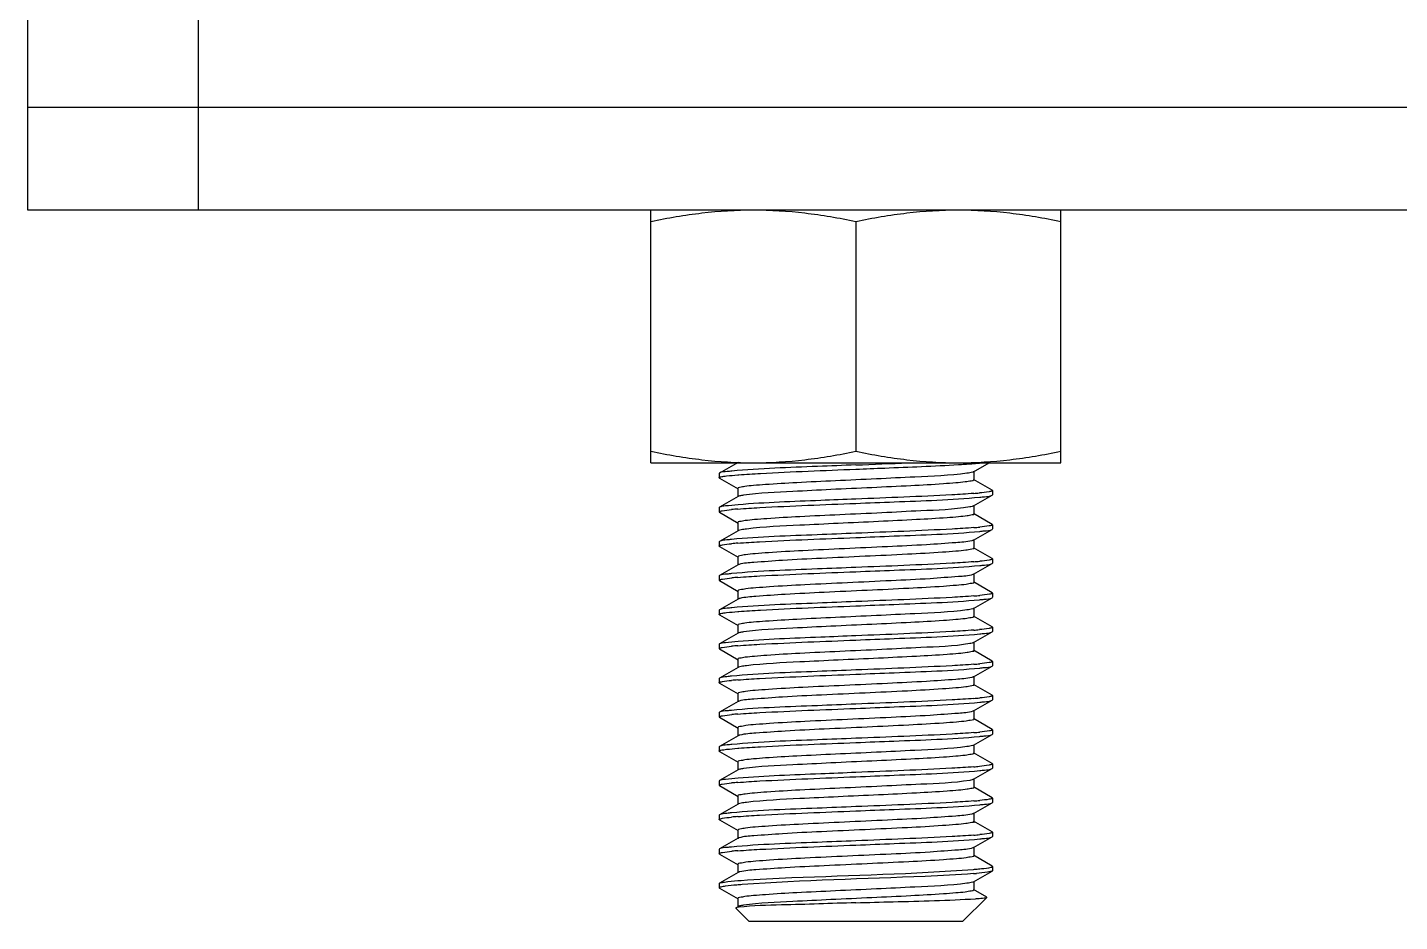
# Model space of a CAD drawing. Extents: x 27938 to 650306, y -92720 to 1524912.
# Drawn here: x 293412 to 294127, y 828949 to 829415 of the extents above; entities that cross this region are included whole.
import ezdxf

# ---------------------------------------------------------------- set-up
doc = ezdxf.new("R2010")
doc.units = 0
doc.header["$LTSCALE"] = 1000
doc.header["$MEASUREMENT"] = 0

msp = doc.modelspace()

# ---------------------------------------------------------------- linework, layer by layer
at = {"linetype": 'Continuous'}
for p, q in [((293411.89, 829426.37), (293411.89, 829319.6)), ((293500.86, 829426.37), (293500.86, 829319.6)), ((294138.47, 829372.98), (293411.89, 829372.98)), ((293411.89, 829319.6), (294138.47, 829319.6)), ((293736.65, 829187.91), (293736.65, 829319.6)), ((293950.19, 829187.91), (293950.19, 829319.6)), ((293843.42, 829313.58), (293843.42, 829193.92)), ((293736.65, 829187.91), (293950.19, 829187.91)), ((293782.06, 829188.14), (293772.41, 829182.55)), ((293904.77, 829183.24), (293912.84, 829187.91)), ((293772.41, 829182.55), (293772.24, 829182.35)), ((293772.24, 829182.35), (293772.24, 829180.13)), ((293772.41, 829179.93), (293772.24, 829180.13)), ((293781.88, 829181.62), (293782.38, 829181.66)), ((293904.97, 829179.02), (293904.97, 829183.46)), ((293772.41, 829179.93), (293782.06, 829174.34)), ((293781.87, 829174.57), (293781.87, 829170.12)), ((293914.43, 829173.65), (293904.77, 829179.24)), ((293914.43, 829173.65), (293914.6, 829173.45)), ((293914.6, 829173.45), (293914.6, 829171.23)), ((293782.06, 829170.34), (293772.41, 829164.75)), ((293904.77, 829165.44), (293914.43, 829171.04)), ((293914.43, 829171.04), (293914.6, 829171.23)), ((293772.41, 829164.75), (293772.24, 829164.56)), ((293772.24, 829164.56), (293772.24, 829162.33)), ((293772.41, 829162.14), (293772.24, 829162.33)), ((293772.41, 829162.14), (293782.06, 829156.55)), ((293914.43, 829155.85), (293904.77, 829161.45)), ((293904.97, 829161.22), (293904.97, 829165.67)), ((293782.06, 829152.55), (293772.41, 829146.96)), ((293781.87, 829156.77), (293781.87, 829152.32)), ((293782.33, 829152.67), (293782.06, 829152.55)), ((293904.77, 829147.65), (293914.43, 829153.24)), ((293914.43, 829155.85), (293914.6, 829155.66)), ((293914.43, 829153.24), (293914.6, 829153.43)), ((293914.6, 829155.66), (293914.6, 829153.44)), ((293772.41, 829146.96), (293772.24, 829146.76)), ((293772.24, 829146.76), (293772.24, 829144.54)), ((293772.41, 829144.34), (293772.24, 829144.54)), ((293772.41, 829144.34), (293782.06, 829138.75)), ((293904.97, 829143.43), (293904.97, 829147.87)), ((293781.87, 829138.98), (293781.87, 829134.53)), ((293914.43, 829138.06), (293904.77, 829143.65)), ((293914.43, 829138.06), (293914.6, 829137.86)), ((293914.6, 829137.86), (293914.6, 829135.64)), ((293782.06, 829134.75), (293772.41, 829129.16)), ((293904.77, 829129.85), (293914.43, 829135.45)), ((293904.97, 829125.63), (293904.97, 829130.08)), ((293914.43, 829135.45), (293914.6, 829135.64)), ((293772.41, 829129.16), (293772.24, 829128.97)), ((293772.24, 829128.97), (293772.24, 829126.74)), ((293772.41, 829126.55), (293772.24, 829126.74)), ((293772.41, 829126.55), (293782.06, 829120.96)), ((293904.77, 829129.85), (293904.42, 829129.7)), ((293914.43, 829120.26), (293904.77, 829125.86)), ((293782.06, 829116.96), (293772.41, 829111.37)), ((293781.87, 829121.18), (293781.87, 829116.73)), ((293904.77, 829112.06), (293914.43, 829117.65)), ((293914.43, 829120.26), (293914.6, 829120.07)), ((293914.43, 829117.65), (293914.6, 829117.84)), ((293914.6, 829120.07), (293914.6, 829117.85)), ((293772.41, 829111.37), (293772.24, 829111.17)), ((293772.24, 829111.17), (293772.24, 829108.95)), ((293772.41, 829108.75), (293772.24, 829108.95)), ((293772.41, 829108.75), (293782.06, 829103.16)), ((293781.88, 829110.44), (293782.38, 829110.48)), ((293904.97, 829107.84), (293904.97, 829112.28)), ((293781.87, 829103.39), (293781.87, 829098.94)), ((293914.43, 829102.47), (293904.77, 829108.06)), ((293914.43, 829102.47), (293914.6, 829102.27)), ((293914.6, 829102.27), (293914.6, 829100.05)), ((293782.06, 829099.16), (293772.41, 829093.57)), ((293904.77, 829094.26), (293914.43, 829099.86)), ((293904.97, 829090.04), (293904.97, 829094.49)), ((293914.43, 829099.86), (293914.6, 829100.05)), ((293772.41, 829093.57), (293772.24, 829093.38)), ((293772.24, 829093.38), (293772.24, 829091.15)), ((293772.41, 829090.96), (293772.24, 829091.15)), ((293772.41, 829090.96), (293782.06, 829085.37)), ((293914.43, 829084.67), (293904.77, 829090.27)), ((293782.06, 829081.37), (293772.41, 829075.78)), ((293781.87, 829085.59), (293781.87, 829081.14)), ((293782.33, 829081.49), (293782.06, 829081.37)), ((293904.77, 829076.47), (293914.43, 829082.06)), ((293914.43, 829084.67), (293914.6, 829084.48)), ((293914.43, 829082.06), (293914.6, 829082.25)), ((293914.6, 829084.48), (293914.6, 829082.26)), ((293772.41, 829075.78), (293772.24, 829075.58)), ((293772.24, 829075.58), (293772.24, 829073.36)), ((293772.41, 829073.16), (293772.24, 829073.36)), ((293772.41, 829073.16), (293782.06, 829067.57)), ((293904.97, 829072.25), (293904.97, 829076.69)), ((293781.87, 829067.8), (293781.87, 829063.35)), ((293914.43, 829066.88), (293904.77, 829072.47)), ((293914.43, 829066.88), (293914.6, 829066.68)), ((293914.6, 829066.68), (293914.6, 829064.46)), ((293782.06, 829063.57), (293772.41, 829057.98)), ((293904.77, 829058.67), (293904.42, 829058.52)), ((293904.77, 829058.67), (293914.43, 829064.27)), ((293904.97, 829054.45), (293904.97, 829058.9)), ((293914.43, 829064.27), (293914.6, 829064.46)), ((293772.41, 829057.98), (293772.24, 829057.79)), ((293772.24, 829057.79), (293772.24, 829055.56)), ((293772.41, 829055.37), (293772.24, 829055.56)), ((293772.41, 829055.37), (293782.06, 829049.78)), ((293914.43, 829049.08), (293904.77, 829054.68)), ((293782.06, 829045.78), (293772.41, 829040.19)), ((293781.87, 829050), (293781.87, 829045.55)), ((293904.77, 829040.88), (293914.43, 829046.47)), ((293914.43, 829049.08), (293914.6, 829048.89)), ((293914.43, 829046.47), (293914.6, 829046.66)), ((293914.6, 829048.89), (293914.6, 829046.67)), ((293772.41, 829040.19), (293772.24, 829039.99)), ((293772.24, 829039.99), (293772.24, 829037.77)), ((293772.41, 829037.57), (293772.24, 829037.77)), ((293772.41, 829037.57), (293782.06, 829031.98)), ((293781.88, 829039.26), (293782.38, 829039.3)), ((293904.97, 829036.66), (293904.97, 829041.1)), ((293781.87, 829032.21), (293781.87, 829027.76)), ((293914.43, 829031.29), (293904.77, 829036.88)), ((293914.43, 829031.29), (293914.6, 829031.09)), ((293914.6, 829031.09), (293914.6, 829028.87)), ((293782.06, 829027.98), (293772.41, 829022.39)), ((293904.77, 829023.08), (293914.43, 829028.68)), ((293904.97, 829018.86), (293904.97, 829023.31)), ((293914.43, 829028.68), (293914.6, 829028.87)), ((293772.41, 829022.39), (293772.24, 829022.2)), ((293772.24, 829022.2), (293772.24, 829019.97)), ((293772.41, 829019.78), (293772.24, 829019.97)), ((293772.41, 829019.78), (293782.06, 829014.19)), ((293914.43, 829013.49), (293904.77, 829019.09)), ((293782.06, 829010.19), (293772.41, 829004.6)), ((293781.87, 829014.41), (293781.87, 829009.96)), ((293782.33, 829010.31), (293782.06, 829010.19)), ((293904.77, 829005.29), (293914.43, 829010.88)), ((293914.43, 829013.49), (293914.6, 829013.3)), ((293914.43, 829010.88), (293914.6, 829011.07)), ((293914.6, 829013.3), (293914.6, 829011.08)), ((293772.41, 829004.6), (293772.24, 829004.4)), ((293772.24, 829004.4), (293772.24, 829002.18)), ((293772.41, 829001.98), (293772.24, 829002.18)), ((293772.41, 829001.98), (293782.06, 828996.39)), ((293904.97, 829001.07), (293904.97, 829005.51)), ((293781.87, 828996.62), (293781.87, 828992.17)), ((293914.43, 828995.7), (293904.77, 829001.29)), ((293914.43, 828995.7), (293914.6, 828995.5)), ((293914.6, 828995.5), (293914.6, 828993.28)), ((293782.06, 828992.39), (293772.41, 828986.8)), ((293904.77, 828987.49), (293904.42, 828987.34)), ((293904.77, 828987.49), (293914.43, 828993.09)), ((293904.97, 828983.27), (293904.97, 828987.72)), ((293914.43, 828993.09), (293914.6, 828993.28)), ((293772.41, 828986.8), (293772.24, 828986.61)), ((293772.24, 828986.61), (293772.24, 828984.38)), ((293772.41, 828984.19), (293772.24, 828984.38)), ((293772.41, 828984.19), (293782.06, 828978.6)), ((293914.43, 828977.9), (293904.77, 828983.5)), ((293782.06, 828974.6), (293772.41, 828969.01)), ((293781.87, 828978.82), (293781.87, 828974.37)), ((293904.77, 828969.7), (293914.43, 828975.29)), ((293913.94, 828977.32), (293914.2, 828977.41)), ((293914.6, 828977.71), (293914.43, 828977.9)), ((293914.6, 828975.49), (293914.43, 828975.29)), ((293914.6, 828977.71), (293914.6, 828975.49)), ((293772.24, 828968.81), (293772.41, 828969.01)), ((293772.24, 828968.81), (293772.24, 828966.59)), ((293772.41, 828966.39), (293772.24, 828966.59)), ((293772.41, 828966.39), (293782.06, 828960.8)), ((293911.59, 828961.75), (293904.77, 828965.7)), ((293904.97, 828965.48), (293904.97, 828969.92)), ((293781.87, 828961.03), (293781.87, 828956.58)), ((293899.03, 828949.02), (293911.64, 828961.62)), ((293911.64, 828961.62), (293911.59, 828961.75)), ((293780.89, 828956.12), (293780.84, 828955.98)), ((293787.81, 828949.02), (293780.84, 828955.98)), ((293782.56, 828956.46), (293781.67, 828956.33)), ((293899.03, 828949.02), (293787.81, 828949.02))]:
    msp.add_line(p, q, dxfattribs=at)
for centre, radius, start, end in [((293517.05, 837514.26), 8333.86, 272.244384, 272.431716), ((293895.58, 829319.09), 131.88, 275.29331, 275.91463), ((293888.75, 829378.05), 206.72, 274.45949, 275.27319), ((293797.13, 828969.18), 195.24, 94.44665, 95.44856), ((293889.15, 829355.41), 201.86, 274.45708, 275.34311), ((293797.25, 828949.95), 196.68, 94.45208, 95.42243), ((293889.11, 829338.08), 202.32, 274.45721, 275.33727), ((293797.64, 828927.46), 201.39, 94.4567, 95.35017), ((293903.08, 829133.59), 4.11, 287.90929, 289.04387), ((293785.24, 829107.99), 9.56, 103.46037, 104.3304), ((293889.34, 829317.6), 199.64, 274.45618, 275.37567), ((293888.75, 829306.87), 206.72, 274.45949, 275.27319), ((293797.13, 828898), 195.24, 94.44665, 95.44856), ((293889.15, 829284.23), 201.86, 274.45708, 275.34311), ((293797.25, 828878.77), 196.68, 94.45208, 95.42243), ((293889.11, 829266.9), 202.32, 274.45721, 275.33727), ((293797.64, 828856.29), 201.39, 94.4567, 95.35017), ((293903.08, 829062.41), 4.11, 287.90929, 289.04387), ((293785.24, 829036.81), 9.56, 103.46037, 104.3304), ((293889.34, 829246.42), 199.64, 274.45618, 275.37567), ((293888.75, 829235.69), 206.72, 274.45949, 275.27319), ((293797.13, 828826.82), 195.24, 94.44665, 95.44856), ((293889.15, 829213.05), 201.86, 274.45708, 275.34311), ((293797.25, 828807.59), 196.68, 94.45208, 95.42243), ((293889.11, 829195.72), 202.32, 274.45721, 275.33727), ((293903.08, 828991.23), 4.11, 287.90929, 289.04387), ((293797.64, 828785.11), 201.39, 94.4567, 95.35017), ((293785.24, 828965.63), 9.56, 103.46037, 104.3304), ((293885.31, 829224.34), 248.89, 274.45303, 274.76001), ((293885.8, 829216.06), 242.82, 274.46857, 274.81399)]:
    msp.add_arc(centre, radius, start, end, dxfattribs=at)
for points, knots in [([(293736.65, 829313.58), (293745.44, 829315.43), (293763.13, 829318.47), (293781.08, 829319.6), (293790.03, 829319.6)], [0, 0, 0, 0, 0.500766, 1, 1, 1, 1]), ([(293790.03, 829319.6), (293798.98, 829319.6), (293816.93, 829318.47), (293834.63, 829315.43), (293843.42, 829313.58)], [0, 0, 0, 0, 0.499234, 1, 1, 1, 1]), ([(293843.42, 829313.58), (293852.21, 829315.43), (293869.9, 829318.47), (293887.85, 829319.6), (293896.8, 829319.6)], [0, 0, 0, 0, 0.500766, 1, 1, 1, 1]), ([(293896.8, 829319.6), (293905.75, 829319.6), (293923.7, 829318.47), (293941.4, 829315.43), (293950.19, 829313.58)], [0, 0, 0, 0, 0.499234, 1, 1, 1, 1]), ([(293736.65, 829193.92), (293745.44, 829192.08), (293763.13, 829189.04), (293781.08, 829187.91), (293790.03, 829187.91)], [0, 0, 0, 0, 0.500766, 1, 1, 1, 1]), ([(293790.03, 829187.91), (293798.98, 829187.91), (293816.93, 829189.04), (293834.63, 829192.08), (293843.42, 829193.92)], [0, 0, 0, 0, 0.499234, 1, 1, 1, 1]), ([(293843.42, 829193.92), (293852.21, 829192.08), (293869.9, 829189.04), (293887.85, 829187.91), (293896.8, 829187.91)], [0, 0, 0, 0, 0.500766, 1, 1, 1, 1]), ([(293896.8, 829187.91), (293905.75, 829187.91), (293923.7, 829189.04), (293941.4, 829192.08), (293950.19, 829193.92)], [0, 0, 0, 0, 0.499234, 1, 1, 1, 1]), ([(293896.89, 829186.98), (293897.94, 829187.05), (293901.56, 829187.27), (293905.18, 829187.53), (293907.75, 829187.77)], [0, 0, 0, 0, 0.288917, 1, 1, 1, 1]), ([(293772.24, 829180.13), (293772.24, 829180.21), (293773.07, 829180.81), (293773.91, 829180.75), (293774.69, 829180.87)], [0, 0, 0, 0, 0.092798, 1, 1, 1, 1]), ([(293778.87, 829183.58), (293778.04, 829183.51), (293775.91, 829183.21), (293773.58, 829183.23), (293772.41, 829182.55)], [0, 0, 0, 0, 0.379378, 1, 1, 1, 1]), ([(293774.69, 829180.87), (293775.15, 829180.94), (293777.53, 829181.26), (293779.94, 829181.47), (293781.88, 829181.62)], [0, 0, 0, 0, 0.190958, 1, 1, 1, 1]), ([(293843.42, 829186.8), (293836.77, 829186.54), (293815.25, 829185.62), (293793.69, 829184.98), (293778.87, 829183.58)], [0, 0, 0, 0, 0.308784, 1, 1, 1, 1]), ([(293901.25, 829182.48), (293892.29, 829181.27), (293876.52, 829180.66), (293853.68, 829179.46), (293833.15, 829178.56), (293813.91, 829177.62), (293799.6, 829176.83), (293790.73, 829176.11), (293785.96, 829175.69), (293783.69, 829175.18), (293781.87, 829174.92), (293781.87, 829174.57)], [0, 0, 0, 0, 0.226556, 0.394464, 0.573122, 0.741029, 0.877994, 0.929534, 0.967621, 0.99116, 1, 1, 1, 1]), ([(293782.38, 829181.66), (293786.16, 829181.95), (293806.49, 829183.17), (293826.85, 829183.92), (293843.42, 829184.58)], [0, 0, 0, 0, 0.186017, 1, 1, 1, 1]), ([(293843.42, 829184.58), (293848.42, 829184.78), (293866.25, 829185.49), (293884.08, 829186.21), (293896.89, 829186.98)], [0, 0, 0, 0, 0.280557, 1, 1, 1, 1]), ([(293904.77, 829183.24), (293904.62, 829183.15), (293903.48, 829182.76), (293902.28, 829182.61), (293901.25, 829182.48)], [0, 0, 0, 0, 0.140461, 1, 1, 1, 1]), ([(293904.92, 829178.91), (293904.61, 829178.54), (293902.88, 829178.35), (293899.89, 829177.77), (293894.94, 829177.38), (293885.56, 829176.64), (293870.94, 829175.87), (293851.42, 829174.92), (293830.9, 829174.03), (293808.6, 829172.81), (293793.33, 829172.28), (293784.81, 829171)], [0, 0, 0, 0, 0.011937, 0.038615, 0.07957, 0.133598, 0.274096, 0.443272, 0.620779, 0.785256, 1, 1, 1, 1]), ([(293904.97, 829179.02), (293904.97, 829179), (293904.96, 829178.96), (293904.93, 829178.92), (293904.92, 829178.91)], [0, 0, 0, 0, 0.463467, 1, 1, 1, 1]), ([(293913.76, 829173.02), (293913.44, 829172.94), (293911.45, 829172.55), (293909.43, 829172.36), (293907.75, 829172.2)], [0, 0, 0, 0, 0.163149, 1, 1, 1, 1]), ([(293914.6, 829173.45), (293914.6, 829173.35), (293914.25, 829173.15), (293913.97, 829173.08), (293913.76, 829173.02)], [0, 0, 0, 0, 0.312916, 1, 1, 1, 1]), ([(293782.09, 829166.06), (293779.87, 829165.89), (293776.71, 829165.45), (293773.3, 829165.27), (293772.41, 829164.75)], [0, 0, 0, 0, 0.683777, 1, 1, 1, 1]), ([(293781.99, 829163.83), (293785.76, 829164.13), (293806.23, 829165.37), (293826.71, 829166.12), (293843.42, 829166.78)], [0, 0, 0, 0, 0.184504, 1, 1, 1, 1]), ([(293784.81, 829171), (293784.48, 829170.95), (293783.56, 829170.78), (293782.59, 829170.65), (293782.07, 829170.34)], [0, 0, 0, 0, 0.353551, 1, 1, 1, 1]), ([(293843.42, 829169.01), (293837.33, 829168.76), (293816.88, 829167.92), (293796.42, 829167.19), (293782.09, 829166.06)], [0, 0, 0, 0, 0.297814, 1, 1, 1, 1]), ([(293904.82, 829171.95), (293901.05, 829171.66), (293880.59, 829170.42), (293860.11, 829169.67), (293843.42, 829169.01)], [0, 0, 0, 0, 0.184619, 1, 1, 1, 1]), ([(293843.42, 829166.78), (293850.06, 829167.05), (293871.58, 829167.96), (293893.13, 829168.6), (293907.95, 829170)], [0, 0, 0, 0, 0.308711, 1, 1, 1, 1]), ([(293907.95, 829170), (293908.78, 829170.07), (293910.91, 829170.37), (293913.25, 829170.35), (293914.43, 829171.04)], [0, 0, 0, 0, 0.379419, 1, 1, 1, 1]), ([(293772.24, 829162.33), (293772.24, 829162.42), (293772.53, 829162.62), (293772.78, 829162.69), (293772.96, 829162.74)], [0, 0, 0, 0, 0.319044, 1, 1, 1, 1]), ([(293772.96, 829162.74), (293773.26, 829162.82), (293775.12, 829163.2), (293777.01, 829163.39), (293778.59, 829163.54)], [0, 0, 0, 0, 0.160861, 1, 1, 1, 1]), ([(293902.71, 829164.9), (293894.32, 829163.46), (293878.98, 829163.06), (293856.46, 829161.77), (293835.43, 829160.87), (293815.48, 829159.9), (293800.52, 829159.1), (293791.22, 829158.35), (293786.18, 829157.93), (293783.8, 829157.4), (293781.87, 829157.14), (293781.87, 829156.77)], [0, 0, 0, 0, 0.210773, 0.377666, 0.558838, 0.731273, 0.873076, 0.926648, 0.966309, 0.990838, 1, 1, 1, 1]), ([(293904.97, 829161.22), (293904.96, 829160.88), (293903.2, 829160.61), (293900.98, 829160.11), (293896.34, 829159.7), (293887.69, 829158.99), (293873.7, 829158.21), (293854.83, 829157.28), (293834.56, 829156.39), (293811.61, 829155.21), (293795.65, 829154.54), (293786.44, 829153.42)], [0, 0, 0, 0, 0.008683, 0.031763, 0.069103, 0.119686, 0.254361, 0.420111, 0.597552, 0.765912, 1, 1, 1, 1]), ([(293904.77, 829165.44), (293904.54, 829165.31), (293903.84, 829165.11), (293903.15, 829164.98), (293902.71, 829164.9)], [0, 0, 0, 0, 0.374139, 1, 1, 1, 1]), ([(293786.44, 829153.42), (293785.97, 829153.36), (293784.59, 829153.17), (293783.19, 829152.99), (293782.33, 829152.67)], [0, 0, 0, 0, 0.341642, 1, 1, 1, 1]), ([(293904.84, 829154.16), (293901.07, 829153.86), (293880.61, 829152.62), (293860.12, 829151.88), (293843.42, 829151.21)], [0, 0, 0, 0, 0.184538, 1, 1, 1, 1]), ([(293843.42, 829148.99), (293850.06, 829149.25), (293871.57, 829150.17), (293893.11, 829150.8), (293907.93, 829152.2)], [0, 0, 0, 0, 0.308641, 1, 1, 1, 1]), ([(293907.93, 829152.2), (293908.76, 829152.28), (293910.91, 829152.58), (293913.25, 829152.56), (293914.43, 829153.24)], [0, 0, 0, 0, 0.379512, 1, 1, 1, 1]), ([(293913.87, 829155.25), (293913.56, 829155.17), (293911.61, 829154.77), (293909.62, 829154.58), (293907.95, 829154.43)], [0, 0, 0, 0, 0.159502, 1, 1, 1, 1]), ([(293914.6, 829155.66), (293914.6, 829155.57), (293914.3, 829155.37), (293914.06, 829155.31), (293913.87, 829155.25)], [0, 0, 0, 0, 0.318137, 1, 1, 1, 1]), ([(293772.24, 829144.54), (293772.24, 829144.63), (293772.53, 829144.83), (293772.78, 829144.89), (293772.97, 829144.94)], [0, 0, 0, 0, 0.318595, 1, 1, 1, 1]), ([(293778.59, 829147.97), (293777.8, 829147.89), (293775.76, 829147.6), (293773.53, 829147.61), (293772.41, 829146.96)], [0, 0, 0, 0, 0.378482, 1, 1, 1, 1]), ([(293772.97, 829144.94), (293773.26, 829145.03), (293775.15, 829145.41), (293777.06, 829145.6), (293778.66, 829145.75)], [0, 0, 0, 0, 0.160696, 1, 1, 1, 1]), ([(293843.42, 829151.21), (293836.72, 829150.94), (293815.11, 829150.02), (293793.45, 829149.4), (293778.59, 829147.97)], [0, 0, 0, 0, 0.309919, 1, 1, 1, 1]), ([(293903.81, 829147.32), (293901.09, 829146.68), (293893.15, 829146.12), (293878.55, 829145.06), (293859.18, 829144.16), (293837.71, 829143.17), (293817.06, 829142.19), (293801.47, 829141.37), (293791.71, 829140.6), (293786.41, 829140.18), (293783.91, 829139.61), (293781.87, 829139.36), (293781.87, 829138.98)], [0, 0, 0, 0, 0.068576, 0.194029, 0.359725, 0.543506, 0.720761, 0.867753, 0.923531, 0.964877, 0.99049, 1, 1, 1, 1]), ([(293781.98, 829146.04), (293785.75, 829146.33), (293806.22, 829147.57), (293826.71, 829148.32), (293843.42, 829148.99)], [0, 0, 0, 0, 0.184493, 1, 1, 1, 1]), ([(293904.77, 829147.65), (293904.65, 829147.58), (293904.33, 829147.46), (293904.01, 829147.37), (293903.81, 829147.32)], [0, 0, 0, 0, 0.406881, 1, 1, 1, 1]), ([(293904.96, 829143.43), (293904.96, 829143.03), (293902.87, 829142.79), (293900.3, 829142.21), (293894.87, 829141.79), (293884.89, 829141), (293868.97, 829140.17), (293847.98, 829139.19), (293826.31, 829138.17), (293806.96, 829137.3), (293792.73, 829136.15), (293785.08, 829135.7), (293782.61, 829134.97)], [0, 0, 0, 0, 0.009703, 0.035887, 0.07813, 0.135078, 0.284815, 0.464601, 0.649729, 0.81476, 0.937049, 1, 1, 1, 1]), ([(293913.78, 829137.43), (293913.47, 829137.35), (293911.53, 829136.97), (293909.57, 829136.78), (293907.93, 829136.63)], [0, 0, 0, 0, 0.163341, 1, 1, 1, 1]), ([(293914.6, 829137.86), (293914.59, 829137.76), (293914.26, 829137.56), (293913.99, 829137.49), (293913.78, 829137.43)], [0, 0, 0, 0, 0.314295, 1, 1, 1, 1]), ([(293778.66, 829130.18), (293777.87, 829130.1), (293775.8, 829129.81), (293773.54, 829129.82), (293772.41, 829129.16)], [0, 0, 0, 0, 0.378727, 1, 1, 1, 1]), ([(293843.42, 829133.42), (293836.73, 829133.15), (293815.14, 829132.23), (293793.52, 829131.6), (293778.66, 829130.18)], [0, 0, 0, 0, 0.309586, 1, 1, 1, 1]), ([(293781.99, 829128.24), (293785.77, 829128.54), (293806.23, 829129.78), (293826.72, 829130.53), (293843.42, 829131.19)], [0, 0, 0, 0, 0.184541, 1, 1, 1, 1]), ([(293782.61, 829134.97), (293782.5, 829134.94), (293782.32, 829134.87), (293782.14, 829134.8), (293782.06, 829134.75)], [0, 0, 0, 0, 0.569522, 1, 1, 1, 1]), ([(293904.84, 829136.36), (293901.07, 829136.07), (293880.6, 829134.83), (293860.12, 829134.08), (293843.42, 829133.42)], [0, 0, 0, 0, 0.184553, 1, 1, 1, 1]), ([(293843.42, 829131.19), (293850.08, 829131.46), (293871.62, 829132.38), (293893.21, 829133.01), (293908.04, 829134.42)], [0, 0, 0, 0, 0.309073, 1, 1, 1, 1]), ([(293908.04, 829134.42), (293908.86, 829134.49), (293910.96, 829134.79), (293913.27, 829134.77), (293914.43, 829135.45)], [0, 0, 0, 0, 0.379133, 1, 1, 1, 1]), ([(293772.24, 829126.74), (293772.24, 829126.84), (293772.56, 829127.04), (293772.82, 829127.11), (293773.03, 829127.16)], [0, 0, 0, 0, 0.315177, 1, 1, 1, 1]), ([(293773.03, 829127.16), (293773.34, 829127.25), (293775.27, 829127.63), (293777.23, 829127.82), (293778.87, 829127.97)], [0, 0, 0, 0, 0.16229, 1, 1, 1, 1]), ([(293904.34, 829129.68), (293901.96, 829128.9), (293894.39, 829128.51), (293880.29, 829127.32), (293860.96, 829126.46), (293839.23, 829125.44), (293818.12, 829124.45), (293802.1, 829123.61), (293792.05, 829122.83), (293786.57, 829122.41), (293783.99, 829121.82), (293781.87, 829121.58), (293781.87, 829121.18)], [0, 0, 0, 0, 0.061098, 0.182334, 0.347135, 0.532706, 0.713328, 0.863975, 0.921317, 0.963856, 0.990226, 1, 1, 1, 1]), ([(293904.96, 829125.63), (293904.97, 829125.24), (293902.92, 829125), (293900.42, 829124.43), (293895.12, 829124.01), (293885.36, 829123.24), (293869.76, 829122.42), (293849.11, 829121.44), (293827.63, 829120.45), (293808.27, 829119.54), (293793.67, 829118.48), (293785.74, 829117.93), (293783.02, 829117.28)], [0, 0, 0, 0, 0.009517, 0.035128, 0.076492, 0.132277, 0.279305, 0.456588, 0.640385, 0.806077, 0.931494, 1, 1, 1, 1]), ([(293782.88, 829117.25), (293782.71, 829117.2), (293782.44, 829117.13), (293782.17, 829117.02), (293782.07, 829116.96)], [0, 0, 0, 0, 0.585672, 1, 1, 1, 1]), ([(293904.85, 829118.57), (293901.08, 829118.27), (293880.61, 829117.03), (293860.12, 829116.29), (293843.42, 829115.62)], [0, 0, 0, 0, 0.184509, 1, 1, 1, 1]), ([(293843.42, 829113.4), (293850.02, 829113.66), (293871.47, 829114.57), (293892.95, 829115.22), (293907.75, 829116.59)], [0, 0, 0, 0, 0.307895, 1, 1, 1, 1]), ([(293907.75, 829116.59), (293908.6, 829116.67), (293910.8, 829116.98), (293913.22, 829116.95), (293914.43, 829117.65)], [0, 0, 0, 0, 0.380051, 1, 1, 1, 1]), ([(293913.89, 829119.67), (293913.59, 829119.58), (293911.65, 829119.19), (293909.69, 829119), (293908.04, 829118.84)], [0, 0, 0, 0, 0.159053, 1, 1, 1, 1]), ([(293914.6, 829120.07), (293914.6, 829119.98), (293914.31, 829119.79), (293914.07, 829119.72), (293913.89, 829119.67)], [0, 0, 0, 0, 0.319254, 1, 1, 1, 1]), ([(293772.24, 829108.95), (293772.24, 829109.03), (293773.07, 829109.63), (293773.91, 829109.57), (293774.69, 829109.69)], [0, 0, 0, 0, 0.092798, 1, 1, 1, 1]), ([(293778.87, 829112.4), (293778.04, 829112.33), (293775.91, 829112.03), (293773.58, 829112.05), (293772.41, 829111.37)], [0, 0, 0, 0, 0.379378, 1, 1, 1, 1]), ([(293774.69, 829109.69), (293775.15, 829109.76), (293777.53, 829110.08), (293779.94, 829110.29), (293781.88, 829110.44)], [0, 0, 0, 0, 0.190958, 1, 1, 1, 1]), ([(293843.42, 829115.62), (293836.77, 829115.36), (293815.25, 829114.44), (293793.69, 829113.8), (293778.87, 829112.4)], [0, 0, 0, 0, 0.308784, 1, 1, 1, 1]), ([(293901.25, 829111.3), (293892.29, 829110.09), (293876.52, 829109.48), (293853.68, 829108.28), (293833.15, 829107.38), (293813.91, 829106.44), (293799.6, 829105.65), (293790.73, 829104.93), (293785.96, 829104.51), (293783.69, 829104), (293781.87, 829103.74), (293781.87, 829103.39)], [0, 0, 0, 0, 0.226556, 0.394464, 0.573122, 0.741029, 0.877994, 0.929534, 0.967621, 0.99116, 1, 1, 1, 1]), ([(293782.38, 829110.48), (293786.16, 829110.77), (293806.49, 829111.99), (293826.85, 829112.74), (293843.42, 829113.4)], [0, 0, 0, 0, 0.186017, 1, 1, 1, 1]), ([(293904.77, 829112.06), (293904.62, 829111.97), (293903.48, 829111.58), (293902.28, 829111.43), (293901.25, 829111.3)], [0, 0, 0, 0, 0.140461, 1, 1, 1, 1]), ([(293904.92, 829107.73), (293904.61, 829107.36), (293902.88, 829107.17), (293899.89, 829106.59), (293894.94, 829106.2), (293885.56, 829105.46), (293870.94, 829104.69), (293851.42, 829103.74), (293830.9, 829102.85), (293808.6, 829101.63), (293793.33, 829101.1), (293784.81, 829099.82)], [0, 0, 0, 0, 0.011937, 0.038615, 0.07957, 0.133598, 0.274096, 0.443272, 0.620779, 0.785256, 1, 1, 1, 1]), ([(293904.97, 829107.84), (293904.97, 829107.82), (293904.96, 829107.78), (293904.93, 829107.74), (293904.92, 829107.73)], [0, 0, 0, 0, 0.463467, 1, 1, 1, 1]), ([(293913.76, 829101.84), (293913.44, 829101.76), (293911.45, 829101.37), (293909.43, 829101.18), (293907.75, 829101.02)], [0, 0, 0, 0, 0.163149, 1, 1, 1, 1]), ([(293914.6, 829102.27), (293914.6, 829102.17), (293914.25, 829101.97), (293913.97, 829101.9), (293913.76, 829101.84)], [0, 0, 0, 0, 0.312916, 1, 1, 1, 1]), ([(293782.09, 829094.88), (293779.87, 829094.71), (293776.71, 829094.27), (293773.3, 829094.09), (293772.41, 829093.57)], [0, 0, 0, 0, 0.683777, 1, 1, 1, 1]), ([(293781.99, 829092.65), (293785.76, 829092.95), (293806.23, 829094.19), (293826.71, 829094.94), (293843.42, 829095.6)], [0, 0, 0, 0, 0.184504, 1, 1, 1, 1]), ([(293784.81, 829099.82), (293784.48, 829099.77), (293783.56, 829099.6), (293782.59, 829099.47), (293782.07, 829099.16)], [0, 0, 0, 0, 0.353551, 1, 1, 1, 1]), ([(293843.42, 829097.83), (293837.33, 829097.58), (293816.88, 829096.74), (293796.42, 829096.01), (293782.09, 829094.88)], [0, 0, 0, 0, 0.297814, 1, 1, 1, 1]), ([(293904.82, 829100.77), (293901.05, 829100.48), (293880.59, 829099.24), (293860.11, 829098.49), (293843.42, 829097.83)], [0, 0, 0, 0, 0.184619, 1, 1, 1, 1]), ([(293843.42, 829095.6), (293850.06, 829095.87), (293871.58, 829096.78), (293893.13, 829097.42), (293907.95, 829098.82)], [0, 0, 0, 0, 0.308711, 1, 1, 1, 1]), ([(293907.95, 829098.82), (293908.78, 829098.89), (293910.91, 829099.2), (293913.25, 829099.17), (293914.43, 829099.86)], [0, 0, 0, 0, 0.379419, 1, 1, 1, 1]), ([(293772.24, 829091.15), (293772.24, 829091.24), (293772.53, 829091.44), (293772.78, 829091.51), (293772.96, 829091.56)], [0, 0, 0, 0, 0.319044, 1, 1, 1, 1]), ([(293772.96, 829091.56), (293773.26, 829091.64), (293775.12, 829092.02), (293777.01, 829092.21), (293778.59, 829092.36)], [0, 0, 0, 0, 0.160861, 1, 1, 1, 1]), ([(293902.71, 829093.72), (293894.32, 829092.28), (293878.98, 829091.88), (293856.46, 829090.59), (293835.43, 829089.69), (293815.48, 829088.72), (293800.52, 829087.92), (293791.22, 829087.17), (293786.18, 829086.75), (293783.8, 829086.22), (293781.87, 829085.96), (293781.87, 829085.59)], [0, 0, 0, 0, 0.210773, 0.377666, 0.558838, 0.731273, 0.873076, 0.926648, 0.966309, 0.990838, 1, 1, 1, 1]), ([(293904.97, 829090.04), (293904.96, 829089.7), (293903.2, 829089.43), (293900.98, 829088.93), (293896.34, 829088.52), (293887.69, 829087.81), (293873.7, 829087.03), (293854.83, 829086.1), (293834.56, 829085.21), (293811.61, 829084.03), (293795.65, 829083.36), (293786.44, 829082.24)], [0, 0, 0, 0, 0.008683, 0.031763, 0.069103, 0.119686, 0.254361, 0.420111, 0.597552, 0.765912, 1, 1, 1, 1]), ([(293904.77, 829094.26), (293904.54, 829094.13), (293903.84, 829093.93), (293903.15, 829093.8), (293902.71, 829093.72)], [0, 0, 0, 0, 0.374139, 1, 1, 1, 1]), ([(293843.42, 829080.03), (293836.72, 829079.76), (293815.11, 829078.84), (293793.45, 829078.22), (293778.59, 829076.79)], [0, 0, 0, 0, 0.309919, 1, 1, 1, 1]), ([(293786.44, 829082.24), (293785.97, 829082.18), (293784.59, 829081.99), (293783.19, 829081.81), (293782.33, 829081.49)], [0, 0, 0, 0, 0.341642, 1, 1, 1, 1]), ([(293904.84, 829082.98), (293901.07, 829082.68), (293880.61, 829081.44), (293860.12, 829080.7), (293843.42, 829080.03)], [0, 0, 0, 0, 0.184538, 1, 1, 1, 1]), ([(293843.42, 829077.81), (293850.06, 829078.07), (293871.57, 829078.99), (293893.11, 829079.62), (293907.93, 829081.02)], [0, 0, 0, 0, 0.308641, 1, 1, 1, 1]), ([(293907.93, 829081.02), (293908.76, 829081.1), (293910.91, 829081.4), (293913.25, 829081.38), (293914.43, 829082.06)], [0, 0, 0, 0, 0.379512, 1, 1, 1, 1]), ([(293913.87, 829084.07), (293913.56, 829083.99), (293911.61, 829083.59), (293909.62, 829083.4), (293907.95, 829083.25)], [0, 0, 0, 0, 0.159502, 1, 1, 1, 1]), ([(293914.6, 829084.48), (293914.6, 829084.39), (293914.3, 829084.19), (293914.06, 829084.13), (293913.87, 829084.07)], [0, 0, 0, 0, 0.318137, 1, 1, 1, 1]), ([(293772.24, 829073.36), (293772.24, 829073.45), (293772.53, 829073.65), (293772.78, 829073.71), (293772.97, 829073.76)], [0, 0, 0, 0, 0.318595, 1, 1, 1, 1]), ([(293778.59, 829076.79), (293777.8, 829076.71), (293775.76, 829076.42), (293773.53, 829076.43), (293772.41, 829075.78)], [0, 0, 0, 0, 0.378482, 1, 1, 1, 1]), ([(293772.97, 829073.76), (293773.26, 829073.85), (293775.15, 829074.23), (293777.06, 829074.42), (293778.66, 829074.57)], [0, 0, 0, 0, 0.160696, 1, 1, 1, 1]), ([(293903.81, 829076.15), (293901.09, 829075.5), (293893.15, 829074.94), (293878.55, 829073.88), (293859.18, 829072.98), (293837.71, 829071.99), (293817.06, 829071.01), (293801.47, 829070.19), (293791.71, 829069.42), (293786.41, 829069), (293783.91, 829068.43), (293781.87, 829068.18), (293781.87, 829067.8)], [0, 0, 0, 0, 0.068576, 0.194029, 0.359725, 0.543506, 0.720761, 0.867753, 0.923531, 0.964877, 0.99049, 1, 1, 1, 1]), ([(293781.98, 829074.86), (293785.75, 829075.15), (293806.22, 829076.39), (293826.71, 829077.14), (293843.42, 829077.81)], [0, 0, 0, 0, 0.184493, 1, 1, 1, 1]), ([(293904.77, 829076.47), (293904.65, 829076.4), (293904.33, 829076.28), (293904.01, 829076.19), (293903.81, 829076.15)], [0, 0, 0, 0, 0.406881, 1, 1, 1, 1]), ([(293904.96, 829072.25), (293904.96, 829071.85), (293902.87, 829071.61), (293900.3, 829071.03), (293894.87, 829070.61), (293884.89, 829069.82), (293868.97, 829068.99), (293847.98, 829068.01), (293826.31, 829066.99), (293806.96, 829066.12), (293792.73, 829064.97), (293785.08, 829064.52), (293782.61, 829063.79)], [0, 0, 0, 0, 0.009703, 0.035887, 0.07813, 0.135078, 0.284815, 0.464601, 0.649729, 0.81476, 0.937049, 1, 1, 1, 1]), ([(293913.78, 829066.25), (293913.47, 829066.17), (293911.53, 829065.79), (293909.57, 829065.6), (293907.93, 829065.45)], [0, 0, 0, 0, 0.163341, 1, 1, 1, 1]), ([(293914.6, 829066.68), (293914.59, 829066.58), (293914.26, 829066.38), (293913.99, 829066.31), (293913.78, 829066.25)], [0, 0, 0, 0, 0.314295, 1, 1, 1, 1]), ([(293778.66, 829059), (293777.87, 829058.92), (293775.8, 829058.63), (293773.54, 829058.64), (293772.41, 829057.98)], [0, 0, 0, 0, 0.378727, 1, 1, 1, 1]), ([(293843.42, 829062.24), (293836.73, 829061.97), (293815.14, 829061.05), (293793.52, 829060.42), (293778.66, 829059)], [0, 0, 0, 0, 0.309586, 1, 1, 1, 1]), ([(293781.99, 829057.06), (293785.77, 829057.36), (293806.23, 829058.6), (293826.72, 829059.35), (293843.42, 829060.01)], [0, 0, 0, 0, 0.184541, 1, 1, 1, 1]), ([(293782.61, 829063.79), (293782.5, 829063.76), (293782.32, 829063.69), (293782.14, 829063.62), (293782.06, 829063.57)], [0, 0, 0, 0, 0.569522, 1, 1, 1, 1]), ([(293904.84, 829065.18), (293901.07, 829064.89), (293880.6, 829063.65), (293860.12, 829062.9), (293843.42, 829062.24)], [0, 0, 0, 0, 0.184553, 1, 1, 1, 1]), ([(293843.42, 829060.01), (293850.08, 829060.28), (293871.62, 829061.2), (293893.21, 829061.83), (293908.04, 829063.24)], [0, 0, 0, 0, 0.309073, 1, 1, 1, 1]), ([(293908.04, 829063.24), (293908.86, 829063.31), (293910.96, 829063.61), (293913.27, 829063.59), (293914.43, 829064.27)], [0, 0, 0, 0, 0.379133, 1, 1, 1, 1]), ([(293772.24, 829055.56), (293772.24, 829055.66), (293772.56, 829055.86), (293772.82, 829055.93), (293773.03, 829055.98)], [0, 0, 0, 0, 0.315177, 1, 1, 1, 1]), ([(293773.03, 829055.98), (293773.34, 829056.07), (293775.27, 829056.45), (293777.23, 829056.64), (293778.87, 829056.79)], [0, 0, 0, 0, 0.16229, 1, 1, 1, 1]), ([(293904.34, 829058.5), (293901.96, 829057.73), (293894.39, 829057.33), (293880.29, 829056.14), (293860.96, 829055.28), (293839.23, 829054.26), (293818.12, 829053.27), (293802.1, 829052.43), (293792.05, 829051.65), (293786.57, 829051.23), (293783.99, 829050.64), (293781.87, 829050.4), (293781.87, 829050)], [0, 0, 0, 0, 0.061098, 0.182334, 0.347135, 0.532706, 0.713328, 0.863975, 0.921317, 0.963856, 0.990226, 1, 1, 1, 1]), ([(293904.96, 829054.45), (293904.97, 829054.06), (293902.92, 829053.82), (293900.42, 829053.25), (293895.12, 829052.83), (293885.36, 829052.06), (293869.76, 829051.24), (293849.11, 829050.26), (293827.63, 829049.27), (293808.27, 829048.36), (293793.67, 829047.3), (293785.74, 829046.75), (293783.02, 829046.1)], [0, 0, 0, 0, 0.009517, 0.035128, 0.076492, 0.132277, 0.279305, 0.456588, 0.640385, 0.806077, 0.931494, 1, 1, 1, 1]), ([(293843.42, 829044.44), (293836.77, 829044.18), (293815.25, 829043.26), (293793.69, 829042.62), (293778.87, 829041.22)], [0, 0, 0, 0, 0.308784, 1, 1, 1, 1]), ([(293782.88, 829046.07), (293782.71, 829046.02), (293782.44, 829045.95), (293782.17, 829045.84), (293782.07, 829045.78)], [0, 0, 0, 0, 0.585672, 1, 1, 1, 1]), ([(293904.85, 829047.39), (293901.08, 829047.09), (293880.61, 829045.85), (293860.12, 829045.11), (293843.42, 829044.44)], [0, 0, 0, 0, 0.184509, 1, 1, 1, 1]), ([(293843.42, 829042.22), (293850.02, 829042.48), (293871.47, 829043.39), (293892.95, 829044.04), (293907.75, 829045.41)], [0, 0, 0, 0, 0.307895, 1, 1, 1, 1]), ([(293907.75, 829045.41), (293908.6, 829045.49), (293910.8, 829045.8), (293913.22, 829045.77), (293914.43, 829046.47)], [0, 0, 0, 0, 0.380051, 1, 1, 1, 1]), ([(293913.89, 829048.49), (293913.59, 829048.4), (293911.65, 829048.01), (293909.69, 829047.82), (293908.04, 829047.66)], [0, 0, 0, 0, 0.159053, 1, 1, 1, 1]), ([(293914.6, 829048.89), (293914.6, 829048.8), (293914.31, 829048.61), (293914.07, 829048.54), (293913.89, 829048.49)], [0, 0, 0, 0, 0.319254, 1, 1, 1, 1]), ([(293772.24, 829037.77), (293772.24, 829037.85), (293773.07, 829038.45), (293773.91, 829038.39), (293774.69, 829038.51)], [0, 0, 0, 0, 0.092798, 1, 1, 1, 1]), ([(293778.87, 829041.22), (293778.04, 829041.15), (293775.91, 829040.85), (293773.58, 829040.87), (293772.41, 829040.19)], [0, 0, 0, 0, 0.379378, 1, 1, 1, 1]), ([(293774.69, 829038.51), (293775.15, 829038.58), (293777.53, 829038.9), (293779.94, 829039.11), (293781.88, 829039.26)], [0, 0, 0, 0, 0.190958, 1, 1, 1, 1]), ([(293901.25, 829040.12), (293892.29, 829038.91), (293876.52, 829038.3), (293853.68, 829037.1), (293833.15, 829036.2), (293813.91, 829035.26), (293799.6, 829034.47), (293790.73, 829033.75), (293785.96, 829033.33), (293783.69, 829032.82), (293781.87, 829032.56), (293781.87, 829032.21)], [0, 0, 0, 0, 0.226556, 0.394464, 0.573122, 0.741029, 0.877994, 0.929534, 0.967621, 0.99116, 1, 1, 1, 1]), ([(293782.38, 829039.3), (293786.16, 829039.59), (293806.49, 829040.81), (293826.85, 829041.56), (293843.42, 829042.22)], [0, 0, 0, 0, 0.186017, 1, 1, 1, 1]), ([(293904.77, 829040.88), (293904.62, 829040.79), (293903.48, 829040.4), (293902.28, 829040.25), (293901.25, 829040.12)], [0, 0, 0, 0, 0.140461, 1, 1, 1, 1]), ([(293904.92, 829036.55), (293904.61, 829036.18), (293902.88, 829035.99), (293899.89, 829035.41), (293894.94, 829035.02), (293885.56, 829034.28), (293870.94, 829033.51), (293851.42, 829032.56), (293830.9, 829031.67), (293808.6, 829030.45), (293793.33, 829029.92), (293784.81, 829028.64)], [0, 0, 0, 0, 0.011937, 0.038615, 0.07957, 0.133598, 0.274096, 0.443272, 0.620779, 0.785256, 1, 1, 1, 1]), ([(293904.97, 829036.66), (293904.97, 829036.64), (293904.96, 829036.6), (293904.93, 829036.56), (293904.92, 829036.55)], [0, 0, 0, 0, 0.463467, 1, 1, 1, 1]), ([(293913.76, 829030.66), (293913.44, 829030.58), (293911.45, 829030.19), (293909.43, 829030), (293907.75, 829029.84)], [0, 0, 0, 0, 0.163149, 1, 1, 1, 1]), ([(293914.6, 829031.09), (293914.6, 829030.99), (293914.25, 829030.79), (293913.97, 829030.72), (293913.76, 829030.66)], [0, 0, 0, 0, 0.312916, 1, 1, 1, 1]), ([(293782.09, 829023.7), (293779.87, 829023.53), (293776.71, 829023.09), (293773.3, 829022.91), (293772.41, 829022.39)], [0, 0, 0, 0, 0.683777, 1, 1, 1, 1]), ([(293781.99, 829021.47), (293785.76, 829021.77), (293806.23, 829023.01), (293826.71, 829023.76), (293843.42, 829024.42)], [0, 0, 0, 0, 0.184504, 1, 1, 1, 1]), ([(293784.81, 829028.64), (293784.48, 829028.59), (293783.56, 829028.42), (293782.59, 829028.29), (293782.07, 829027.98)], [0, 0, 0, 0, 0.353551, 1, 1, 1, 1]), ([(293843.42, 829026.65), (293837.33, 829026.4), (293816.88, 829025.56), (293796.42, 829024.83), (293782.09, 829023.7)], [0, 0, 0, 0, 0.297814, 1, 1, 1, 1]), ([(293904.82, 829029.59), (293901.05, 829029.3), (293880.59, 829028.06), (293860.11, 829027.31), (293843.42, 829026.65)], [0, 0, 0, 0, 0.184619, 1, 1, 1, 1]), ([(293843.42, 829024.42), (293850.06, 829024.69), (293871.58, 829025.6), (293893.13, 829026.24), (293907.95, 829027.64)], [0, 0, 0, 0, 0.308711, 1, 1, 1, 1]), ([(293904.77, 829023.08), (293904.54, 829022.95), (293903.84, 829022.76), (293903.15, 829022.62), (293902.71, 829022.54)], [0, 0, 0, 0, 0.374139, 1, 1, 1, 1]), ([(293907.95, 829027.64), (293908.78, 829027.71), (293910.91, 829028.02), (293913.25, 829027.99), (293914.43, 829028.68)], [0, 0, 0, 0, 0.379419, 1, 1, 1, 1]), ([(293772.24, 829019.97), (293772.24, 829020.06), (293772.53, 829020.26), (293772.78, 829020.33), (293772.96, 829020.38)], [0, 0, 0, 0, 0.319044, 1, 1, 1, 1]), ([(293772.96, 829020.38), (293773.26, 829020.46), (293775.12, 829020.84), (293777.01, 829021.03), (293778.59, 829021.18)], [0, 0, 0, 0, 0.160861, 1, 1, 1, 1]), ([(293902.71, 829022.54), (293894.32, 829021.1), (293878.98, 829020.7), (293856.46, 829019.41), (293835.43, 829018.51), (293815.48, 829017.54), (293800.52, 829016.74), (293791.22, 829015.99), (293786.18, 829015.57), (293783.8, 829015.04), (293781.87, 829014.78), (293781.87, 829014.41)], [0, 0, 0, 0, 0.210773, 0.377666, 0.558838, 0.731273, 0.873076, 0.926648, 0.966309, 0.990838, 1, 1, 1, 1]), ([(293904.97, 829018.86), (293904.96, 829018.52), (293903.2, 829018.25), (293900.98, 829017.75), (293896.34, 829017.34), (293887.69, 829016.63), (293873.7, 829015.85), (293854.83, 829014.92), (293834.56, 829014.03), (293811.61, 829012.85), (293795.65, 829012.18), (293786.44, 829011.06)], [0, 0, 0, 0, 0.008683, 0.031763, 0.069103, 0.119686, 0.254361, 0.420111, 0.597552, 0.765912, 1, 1, 1, 1]), ([(293843.42, 829008.85), (293836.72, 829008.58), (293815.11, 829007.66), (293793.45, 829007.04), (293778.59, 829005.61)], [0, 0, 0, 0, 0.309919, 1, 1, 1, 1]), ([(293786.44, 829011.06), (293785.97, 829011), (293784.59, 829010.81), (293783.19, 829010.63), (293782.33, 829010.31)], [0, 0, 0, 0, 0.341642, 1, 1, 1, 1]), ([(293904.84, 829011.8), (293901.07, 829011.5), (293880.61, 829010.26), (293860.12, 829009.52), (293843.42, 829008.85)], [0, 0, 0, 0, 0.184538, 1, 1, 1, 1]), ([(293843.42, 829006.63), (293850.06, 829006.89), (293871.57, 829007.81), (293893.11, 829008.44), (293907.93, 829009.84)], [0, 0, 0, 0, 0.308641, 1, 1, 1, 1]), ([(293907.93, 829009.84), (293908.76, 829009.92), (293910.91, 829010.22), (293913.25, 829010.2), (293914.43, 829010.88)], [0, 0, 0, 0, 0.379512, 1, 1, 1, 1]), ([(293913.87, 829012.89), (293913.56, 829012.81), (293911.61, 829012.41), (293909.62, 829012.22), (293907.95, 829012.07)], [0, 0, 0, 0, 0.159502, 1, 1, 1, 1]), ([(293914.6, 829013.3), (293914.6, 829013.21), (293914.3, 829013.01), (293914.06, 829012.95), (293913.87, 829012.89)], [0, 0, 0, 0, 0.318137, 1, 1, 1, 1]), ([(293772.24, 829002.18), (293772.24, 829002.27), (293772.53, 829002.47), (293772.78, 829002.53), (293772.97, 829002.58)], [0, 0, 0, 0, 0.318595, 1, 1, 1, 1]), ([(293778.59, 829005.61), (293777.8, 829005.53), (293775.76, 829005.24), (293773.53, 829005.25), (293772.41, 829004.6)], [0, 0, 0, 0, 0.378482, 1, 1, 1, 1]), ([(293772.97, 829002.58), (293773.26, 829002.67), (293775.15, 829003.05), (293777.06, 829003.24), (293778.66, 829003.39)], [0, 0, 0, 0, 0.160696, 1, 1, 1, 1]), ([(293903.81, 829004.97), (293901.09, 829004.32), (293893.15, 829003.76), (293878.55, 829002.7), (293859.18, 829001.8), (293837.71, 829000.81), (293817.06, 828999.83), (293801.47, 828999.01), (293791.71, 828998.24), (293786.41, 828997.82), (293783.91, 828997.25), (293781.87, 828997), (293781.87, 828996.62)], [0, 0, 0, 0, 0.068576, 0.194029, 0.359725, 0.543506, 0.720761, 0.867753, 0.923531, 0.964877, 0.99049, 1, 1, 1, 1]), ([(293781.98, 829003.68), (293785.75, 829003.97), (293806.22, 829005.21), (293826.71, 829005.96), (293843.42, 829006.63)], [0, 0, 0, 0, 0.184493, 1, 1, 1, 1]), ([(293904.77, 829005.29), (293904.65, 829005.22), (293904.33, 829005.1), (293904.01, 829005.01), (293903.81, 829004.97)], [0, 0, 0, 0, 0.406881, 1, 1, 1, 1]), ([(293904.96, 829001.07), (293904.96, 829000.67), (293902.87, 829000.43), (293900.3, 828999.85), (293894.87, 828999.43), (293884.89, 828998.64), (293868.97, 828997.81), (293847.98, 828996.83), (293826.31, 828995.81), (293806.96, 828994.94), (293792.73, 828993.79), (293785.08, 828993.34), (293782.61, 828992.61)], [0, 0, 0, 0, 0.009703, 0.035887, 0.07813, 0.135078, 0.284815, 0.464601, 0.649729, 0.81476, 0.937049, 1, 1, 1, 1]), ([(293913.78, 828995.07), (293913.47, 828994.99), (293911.53, 828994.61), (293909.57, 828994.42), (293907.93, 828994.27)], [0, 0, 0, 0, 0.163341, 1, 1, 1, 1]), ([(293914.6, 828995.5), (293914.59, 828995.4), (293914.26, 828995.2), (293913.99, 828995.13), (293913.78, 828995.07)], [0, 0, 0, 0, 0.314295, 1, 1, 1, 1]), ([(293778.66, 828987.82), (293777.87, 828987.74), (293775.8, 828987.45), (293773.54, 828987.46), (293772.41, 828986.8)], [0, 0, 0, 0, 0.378727, 1, 1, 1, 1]), ([(293843.42, 828991.06), (293836.73, 828990.79), (293815.14, 828989.87), (293793.52, 828989.24), (293778.66, 828987.82)], [0, 0, 0, 0, 0.309586, 1, 1, 1, 1]), ([(293904.34, 828987.32), (293901.96, 828986.55), (293894.39, 828986.15), (293880.29, 828984.96), (293860.96, 828984.1), (293839.23, 828983.08), (293818.12, 828982.09), (293802.1, 828981.25), (293792.05, 828980.47), (293786.57, 828980.05), (293783.99, 828979.46), (293781.87, 828979.22), (293781.87, 828978.82)], [0, 0, 0, 0, 0.061098, 0.182334, 0.347135, 0.532706, 0.713328, 0.863975, 0.921317, 0.963856, 0.990226, 1, 1, 1, 1]), ([(293781.99, 828985.88), (293785.77, 828986.18), (293806.23, 828987.42), (293826.72, 828988.17), (293843.42, 828988.83)], [0, 0, 0, 0, 0.184541, 1, 1, 1, 1]), ([(293782.61, 828992.61), (293782.5, 828992.58), (293782.32, 828992.51), (293782.14, 828992.44), (293782.06, 828992.39)], [0, 0, 0, 0, 0.569522, 1, 1, 1, 1]), ([(293904.84, 828994), (293901.07, 828993.71), (293880.6, 828992.47), (293860.12, 828991.72), (293843.42, 828991.06)], [0, 0, 0, 0, 0.184553, 1, 1, 1, 1]), ([(293843.42, 828988.83), (293850.08, 828989.1), (293871.62, 828990.02), (293893.21, 828990.65), (293908.04, 828992.06)], [0, 0, 0, 0, 0.309073, 1, 1, 1, 1]), ([(293908.04, 828992.06), (293908.86, 828992.13), (293910.96, 828992.43), (293913.27, 828992.41), (293914.43, 828993.09)], [0, 0, 0, 0, 0.379133, 1, 1, 1, 1]), ([(293772.24, 828984.38), (293772.24, 828984.48), (293772.56, 828984.68), (293772.82, 828984.75), (293773.03, 828984.81)], [0, 0, 0, 0, 0.315177, 1, 1, 1, 1]), ([(293773.03, 828984.81), (293773.34, 828984.89), (293775.27, 828985.27), (293777.23, 828985.46), (293778.87, 828985.61)], [0, 0, 0, 0, 0.16229, 1, 1, 1, 1]), ([(293904.96, 828983.27), (293904.97, 828982.88), (293902.92, 828982.64), (293900.42, 828982.07), (293895.12, 828981.65), (293885.36, 828980.88), (293869.76, 828980.06), (293849.11, 828979.08), (293827.63, 828978.09), (293808.27, 828977.18), (293793.67, 828976.12), (293785.74, 828975.57), (293783.02, 828974.92)], [0, 0, 0, 0, 0.009517, 0.035128, 0.076492, 0.132277, 0.279305, 0.456588, 0.640385, 0.806077, 0.931494, 1, 1, 1, 1]), ([(293782.88, 828974.89), (293782.71, 828974.84), (293782.44, 828974.77), (293782.17, 828974.66), (293782.07, 828974.6)], [0, 0, 0, 0, 0.585672, 1, 1, 1, 1]), ([(293783.71, 828970.44), (293792.49, 828971.08), (293832.8, 828973.05), (293873.18, 828973.74), (293904.64, 828976.19)], [0, 0, 0, 0, 0.218132, 1, 1, 1, 1]), ([(293904.72, 828973.98), (293896.35, 828973.32), (293856.18, 828971.34), (293815.96, 828970.53), (293784.22, 828968.26)], [0, 0, 0, 0, 0.208808, 1, 1, 1, 1]), ([(293905.97, 828976.3), (293906.91, 828976.38), (293909.57, 828976.65), (293912.27, 828976.83), (293913.94, 828977.32)], [0, 0, 0, 0, 0.350995, 1, 1, 1, 1]), ([(293913.23, 828974.93), (293912.82, 828974.85), (293910.49, 828974.47), (293908.13, 828974.26), (293906.18, 828974.09)], [0, 0, 0, 0, 0.173481, 1, 1, 1, 1]), ([(293914.43, 828975.29), (293914.29, 828975.21), (293913.88, 828975.07), (293913.48, 828974.98), (293913.23, 828974.93)], [0, 0, 0, 0, 0.390582, 1, 1, 1, 1]), ([(293914.2, 828977.41), (293914.3, 828977.45), (293914.46, 828977.51), (293914.6, 828977.65), (293914.6, 828977.71)], [0, 0, 0, 0, 0.649818, 1, 1, 1, 1]), ([(293775.3, 828967.42), (293774.53, 828967.32), (293773.75, 828967.11), (293772.24, 828966.88), (293772.24, 828966.59)], [0, 0, 0, 0, 0.726573, 1, 1, 1, 1]), ([(293772.41, 828969.01), (293772.52, 828969.07), (293773.37, 828969.38), (293774.26, 828969.5), (293775.02, 828969.61)], [0, 0, 0, 0, 0.144741, 1, 1, 1, 1]), ([(293775.02, 828969.61), (293775.56, 828969.68), (293778.45, 828970.04), (293781.36, 828970.27), (293783.71, 828970.44)], [0, 0, 0, 0, 0.189241, 1, 1, 1, 1]), ([(293784.22, 828968.26), (293783.31, 828968.19), (293780.33, 828967.96), (293777.35, 828967.7), (293775.3, 828967.42)], [0, 0, 0, 0, 0.307232, 1, 1, 1, 1]), ([(293901.25, 828968.94), (293892.29, 828967.73), (293876.52, 828967.12), (293853.68, 828965.92), (293833.15, 828965.02), (293813.91, 828964.08), (293799.6, 828963.29), (293790.73, 828962.57), (293785.96, 828962.15), (293783.69, 828961.64), (293781.87, 828961.38), (293781.87, 828961.03)], [0, 0, 0, 0, 0.226556, 0.394464, 0.573122, 0.741029, 0.877994, 0.929534, 0.967621, 0.99116, 1, 1, 1, 1]), ([(293904.77, 828969.7), (293904.62, 828969.61), (293903.48, 828969.22), (293902.28, 828969.07), (293901.25, 828968.94)], [0, 0, 0, 0, 0.140461, 1, 1, 1, 1]), ([(293843.42, 828958.8), (293830.51, 828958.45), (293810.24, 828957.66), (293789.89, 828957.35), (293782.56, 828956.46)], [0, 0, 0, 0, 0.636179, 1, 1, 1, 1]), ([(293904.92, 828965.37), (293904.61, 828965), (293902.88, 828964.81), (293899.89, 828964.23), (293894.94, 828963.84), (293885.56, 828963.1), (293870.94, 828962.33), (293851.42, 828961.38), (293830.9, 828960.49), (293808.6, 828959.27), (293793.33, 828958.74), (293784.81, 828957.46)], [0, 0, 0, 0, 0.011937, 0.038615, 0.07957, 0.133598, 0.274096, 0.443272, 0.620779, 0.785256, 1, 1, 1, 1]), ([(293843.42, 828958.8), (293849.88, 828958.98), (293870.68, 828959.59), (293891.49, 828959.98), (293905.81, 828960.92)], [0, 0, 0, 0, 0.310462, 1, 1, 1, 1]), ([(293904.97, 828965.48), (293904.97, 828965.46), (293904.96, 828965.42), (293904.93, 828965.38), (293904.92, 828965.37)], [0, 0, 0, 0, 0.463467, 1, 1, 1, 1]), ([(293905.81, 828960.92), (293906.43, 828960.96), (293908.2, 828961.1), (293909.99, 828961.21), (293911.13, 828961.45)], [0, 0, 0, 0, 0.347295, 1, 1, 1, 1]), ([(293911.13, 828961.45), (293911.24, 828961.47), (293911.41, 828961.51), (293911.59, 828961.58), (293911.64, 828961.62)], [0, 0, 0, 0, 0.644165, 1, 1, 1, 1]), ([(293781.67, 828956.33), (293781.5, 828956.3), (293781.24, 828956.25), (293780.98, 828956.17), (293780.89, 828956.12)], [0, 0, 0, 0, 0.624047, 1, 1, 1, 1]), ([(293784.81, 828957.46), (293784.48, 828957.41), (293783.56, 828957.24), (293782.59, 828957.11), (293782.07, 828956.8)], [0, 0, 0, 0, 0.353551, 1, 1, 1, 1])]:
    msp.add_open_spline(points, degree=3, knots=knots, dxfattribs=at)

doc.saveas('drawing.dxf')
